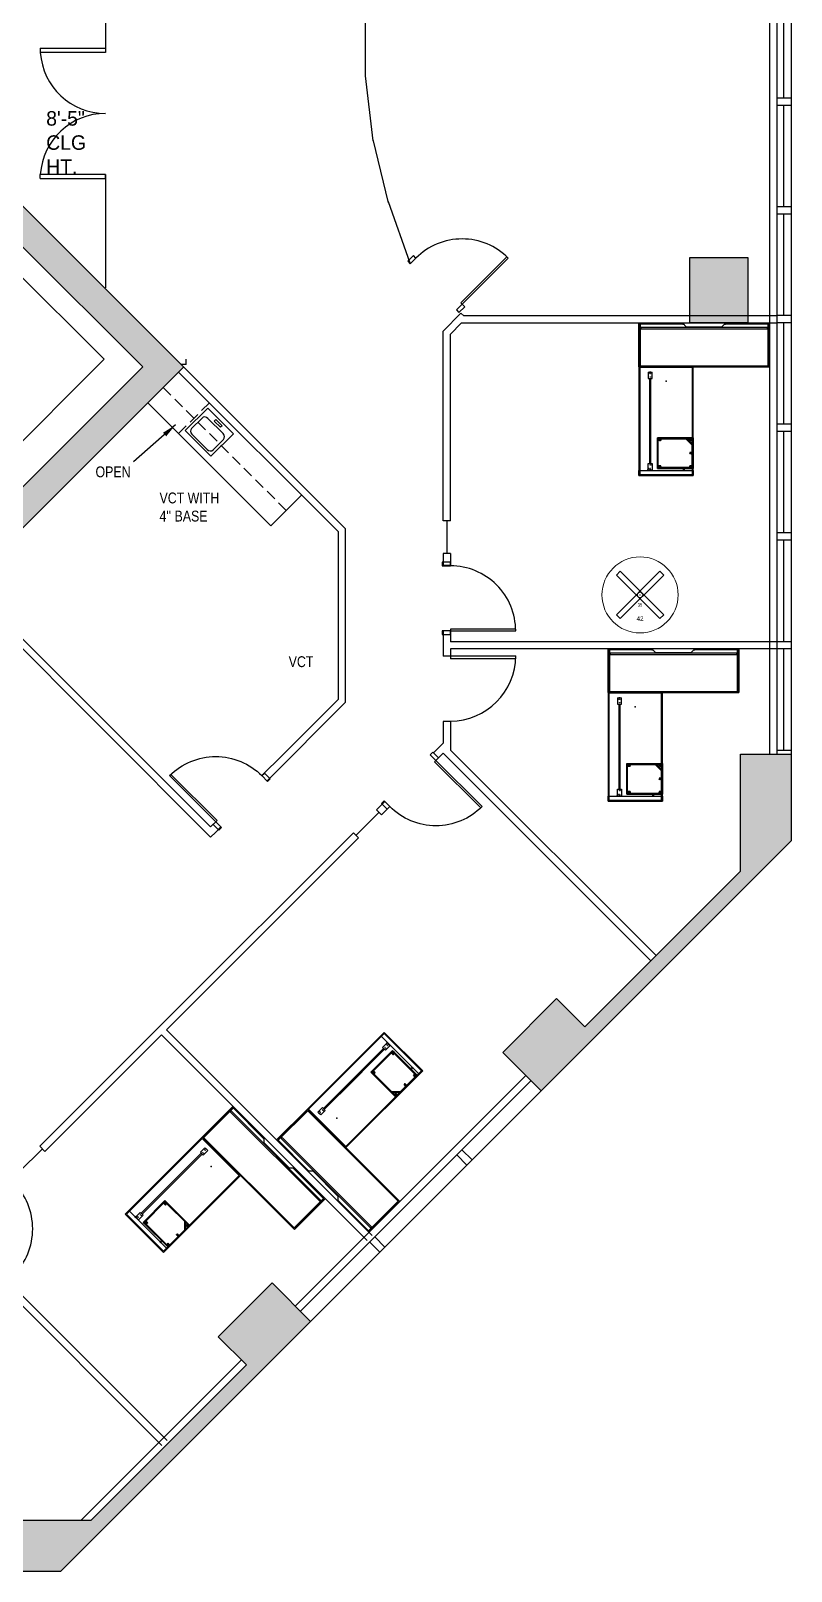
# Model space of a CAD drawing. Extents: x -899 to 851, y -1109 to 411.
# Drawn here: x 431 to 851, y -1109 to -258 of the extents above; entities that cross this region are included whole.
import ezdxf
from ezdxf.enums import TextEntityAlignment as Align

# ---------------------------------------------------------------- set-up
doc = ezdxf.new("R2010")
doc.units = 0
doc.header["$LTSCALE"] = 24
doc.header["$MEASUREMENT"] = 0
doc.linetypes.add('ACAD_ISO02W100', pattern=[15, 12, -3])
doc.linetypes.add('HIDDEN', pattern=[0.375, 0.25, -0.125])
doc.layers.get('0').update_dxf_attribs({"linetype": 'CONTINUOUS'})
for name, color, linetype in [('A-FURN', 7, 'CONTINUOUS'), ('AFUTL-P', 2, 'CONTINUOUS'), ('AFUTL-P-TD', 2, 'CONTINUOUS'), ('AFUWS-P', 1, 'CONTINUOUS'), ('AFUWS-P-TD', 1, 'CONTINUOUS'), ('ARDOOR', 2, 'CONTINUOUS'), ('ARWALL', 7, 'CONTINUOUS'), ('ARWALLTEX', 92, 'CONTINUOUS'), ('ARWINDOW', 2, 'CONTINUOUS'), ('AT2', 7, 'CONTINUOUS'), ('COLUMN', 92, 'CONTINUOUS'), ('DEMONOTES', 3, 'CONTINUOUS'), ('FINNOTE', 1, 'CONTINUOUS'), ('LIGHT', 2, 'CONTINUOUS'), ('SOFFIT', 8, 'HIDDEN')]:
    doc.layers.add(name, color=color, linetype=linetype)
doc.styles.add('ARCH', font='acp.shx')
doc.styles.get("Standard").update_dxf_attribs({"font": 'acp.shx'})
doc.dimstyles.get("Standard").update_dxf_attribs({"dimtxt": 8, "dimasz": 8, "dimexe": 8, "dimexo": 4, "dimgap": 0, "dimtad": 0, "dimdec": 5, "dimzin": 3, "dimdsep": 46, "dimlunit": 4, "dimtxsty": 'ARCH', "dimcen": 0, "dimdle": 0.5, "dimaunit": 1, "dimadec": 0, "dimazin": 0, "dimtfac": 1, "dimtdec": 5, "dimtmove": 2, "dimatfit": 3, "dimfxl": 1, "dimtvp": 0.75, "dimtolj": 1, "dimtzin": 3, "dimarcsym": 0})

# ---------------------------------------------------------------- blocks, each defined once
blk = doc.blocks.new('36LHD')
at = {"linetype": 'Continuous'}
blk.add_lwpolyline([(-36, 0, -0.414214), (0, 36)], format="xyb", dxfattribs=at)
for points in [[(4.5, 36), (0, 36), (0, 37.999992), (4.5, 37.999992)], [(0, 0), (-36, 0), (-36, 0.999996), (0, 0.999996)], [(4.5, -1.999992), (0, -1.999992), (0, 0), (4.5, 0)]]:
    blk.add_lwpolyline(points, close=True, dxfattribs=at)
blk = doc.blocks.new('72DBL')
for p, q in [((0, 0), (2.33, 0)), ((0, -36), (0, 0)), ((2.33, 0), (2.33, -36)), ((69.67, 0), (69.67, -36)), ((72, 0), (69.67, 0)), ((72, -36), (72, 0)), ((0, -36), (2.33, -36)), ((72, -36), (69.67, -36))]:
    blk.add_line(p, q)
for centre, start, end in [((0, 0), 273.71621, 0), ((72, 0), 180, 266.28379)]:
    blk.add_arc(centre, 36, start, end)
blk = doc.blocks.new('36RHD')
for p, q in [((35.96, 1.75), (0, 1.75)), ((0, 0), (0, 1.75)), ((0, 0), (36, 0))]:
    blk.add_line(p, q)
at = {"extrusion": (0, 0, -1)}
blk.add_ellipse((0, 0), major_axis=(-25.46, 25.46), ratio=1, start_param=0.785398, end_param=2.356194, dxfattribs=at)
blk = doc.blocks.new('AC141')
for p, q in [((0, 0.5), (1, 0.5)), ((0, -0.5), (0, 0.5)), ((1, 0.5), (1, -0.5)), ((0.075, 0.123), (0.145, 0.123)), ((0.075, -0.123), (0.075, 0.123)), ((0.145, 0.123), (0.145, -0.123)), ((0.227, -0.298), (0.227, 0.298)), ((0.347, 0.418), (0.81, 0.418)), ((0.93, 0.298), (0.93, -0.298)), ((0.145, -0.123), (0.075, -0.123)), ((0.81, -0.418), (0.347, -0.418)), ((1, -0.5), (0, -0.5))]:
    blk.add_line(p, q)
for centre, start, end in [((0.347, 0.298), 90, 180), ((0.81, 0.298), 360, 90), ((0.347, -0.298), 180, 270), ((0.81, -0.298), 270, 360)]:
    blk.add_arc(centre, 0.12, start, end)
blk = doc.blocks.new('P_RD42')
at = {"layer": 'AFUTL-P', "color": 30, "linetype": 'Continuous', "lineweight": 0}
blk.add_circle((0, 0), 21, dxfattribs=at)
blk.add_point((0, 0), dxfattribs=at)
at = {"layer": 'AFUTL-P-TD', "linetype": 'Continuous', "lineweight": 0, "flags": 1}
for tag in ['CAPPN', 'CAPMG', 'CAPMC', 'CAPQT', 'CAPDH', 'CAPGC']:
    blk.add_attdef(tag, (0, 0), '', height=0.001, dxfattribs=at)
at = {"layer": 'AFUTL-P-TD', "linetype": 'Continuous', "lineweight": 0}
blk.add_attdef('CAPTG', text='', height=2.5, dxfattribs=at).set_placement((0, -15.06), align=Align.BOTTOM_CENTER)
blk = doc.blocks.new('P_XL35')
at = {"layer": 'AFUWS-P', "color": 30, "linetype": 'Continuous', "lineweight": 0}
for p, q in [((-10.96, 13.08), (-13.08, 10.96)), ((10.96, 13.08), (-13.08, -10.96)), ((-13.08, 10.96), (10.96, -13.08)), ((13.08, -10.96), (-10.96, 13.08)), ((-10.96, -13.08), (13.08, 10.96)), ((13.08, 10.96), (10.96, 13.08)), ((-13.08, -10.96), (-10.96, -13.08)), ((10.96, -13.08), (13.08, -10.96))]:
    blk.add_line(p, q, dxfattribs=at)
blk.add_circle((0, 0), 1.5, dxfattribs=at)
blk.add_point((0, 0), dxfattribs=at)
at = {"layer": 'AFUWS-P-TD', "linetype": 'Continuous', "lineweight": 0, "width": 0.666667, "flags": 1}
blk.add_attdef('CAPPN', (0, 0), '', height=0.001, dxfattribs=at)
at = {"layer": 'AFUWS-P-TD', "linetype": 'Continuous', "lineweight": 0, "flags": 1}
for tag in ['CAPMG', 'CAPMC', 'CAPQT', 'CAPDH', 'CAPGC']:
    blk.add_attdef(tag, (0, 0), '', height=0.001, dxfattribs=at)
at = {"layer": 'AFUWS-P-TD', "linetype": 'Continuous', "lineweight": 0, "width": 0.666667}
blk.add_attdef('CAPTG', text='', height=2, dxfattribs=at).set_placement((0, -7.08), align=Align.BOTTOM_CENTER)
blk = doc.blocks.new('safgsdgfh')
at = {"layer": 'A-FURN', "linetype": 'Continuous', "lineweight": 0}
for name, values in [('P_RD42', {'CAPTG': '42'}), ('P_XL35', {'CAPTG': '35'})]:
    blk.add_blockref(name, (700.6, -454.01), dxfattribs=at).add_auto_attribs(values)
blk = doc.blocks.new('TW4001EG2472SQZ')
for p, q in [((0.6142, 0), (0.665, -0.0508)), ((1.165, -0.0508), (1.2158, 0)), ((0.6142, -0.012), (0.6262, -0.012)), ((0.665, -0.0508), (1.165, -0.0508)), ((1.2038, -0.012), (1.2158, -0.012))]:
    blk.add_line(p, q)
for points in [[(0.6142, 0), (0, 0), (0, -0.61), (1.83, -0.61), (1.83, 0), (1.2158, 0)], [(0.6142, -0.012), (0.012, -0.012), (0.012, -0.598), (1.818, -0.598), (1.818, -0.012), (1.2158, -0.012)]]:
    blk.add_lwpolyline(points)
blk = doc.blocks.new('TW40103060SQZ')
blk.add_line((0.208, 0), (0, 0))
at = {"color": 5}
for p, q in [((0.001, -1.523), (0.001, -1.455)), ((0.001, -1.455), (0.761, -1.455)), ((0.761, -1.455), (0.761, -1.523)), ((0.761, -1.523), (0.001, -1.523))]:
    blk.add_line(p, q, dxfattribs=at)
at = {"color": 1, "linetype": 'ACAD_ISO02W100'}
for p, q in [((0.118, -1.447), (0.147, -1.447)), ((0.132, -1.462), (0.132, -1.433)), ((0.644, -1.447), (0.615, -1.447)), ((0.63, -1.462), (0.63, -1.433))]:
    blk.add_line(p, q, dxfattribs=at)
for points in [[(0, 0), (0, -1.524), (0.762, -1.524), (0.762, 0)], [(0.012, -0.012), (0.012, -1.512), (0.75, -1.512), (0.75, -0.012)]]:
    blk.add_lwpolyline(points, close=True)
at = {"color": 1}
blk.add_point((0.381, -0.202), dxfattribs=at)
blk = doc.blocks.new('TW80062824Z')
for p, q in [((0, 0), (0.019, 0)), ((0, -0.61), (0, 0)), ((0.019, 0), (0.019, -0.61)), ((0.019, -0.61), (0, -0.61))]:
    blk.add_line(p, q)
blk = doc.blocks.new('TW70032017SQZ')
h = blk.add_hatch()
h.set_pattern_fill('ANSI31', color=256, scale=0.0005, style=0)
h.set_pattern_definition([(45, (66.7572857, -621.4514568), (-0.001122532015, 0.001122532015), [])])
h.paths.add_polyline_path([(0.027, -0.011), (0.021, -0.011), (0.021, -0.049), (0.027, -0.049)])
h.paths.add_polyline_path([(0.039, -0.011), (0.033, -0.011), (0.033, -0.049), (0.039, -0.049)])
h = blk.add_hatch()
h.set_pattern_fill('ANSI31', color=256, scale=0.0005, style=0)
h.set_pattern_definition([(45, (67.1272857, -621.4514568), (-0.001122532015, 0.001122532015), [])])
h.paths.add_polyline_path([(0.397, -0.011), (0.391, -0.011), (0.391, -0.049), (0.397, -0.049)])
h.paths.add_polyline_path([(0.409, -0.011), (0.403, -0.011), (0.403, -0.049), (0.409, -0.049)])
h = blk.add_hatch()
h.set_pattern_fill('ANSI31', color=256, scale=0.0005, style=0)
h.set_pattern_definition([(45, (66.7572857, -621.8924568), (-0.001122532015, 0.001122532015), [])])
h.paths.add_polyline_path([(0.027, -0.452), (0.021, -0.452), (0.021, -0.49), (0.027, -0.49)])
h.paths.add_polyline_path([(0.039, -0.452), (0.033, -0.452), (0.033, -0.49), (0.039, -0.49)])
h = blk.add_hatch()
h.set_pattern_fill('ANSI31', color=256, scale=0.0005, style=0)
h.set_pattern_definition([(45, (66.9422857, -621.8924568), (-0.001122532015, 0.001122532015), [])])
h.paths.add_polyline_path([(0.206, -0.49), (0.212, -0.49), (0.212, -0.452), (0.206, -0.452)])
h.paths.add_polyline_path([(0.224, -0.452), (0.218, -0.452), (0.218, -0.49), (0.224, -0.49)])
h = blk.add_hatch()
h.set_pattern_fill('ANSI31', color=256, scale=0.0005, style=0)
h.set_pattern_definition([(45, (67.1272857, -621.8924568), (-0.001122532015, 0.001122532015), [])])
h.paths.add_polyline_path([(0.397, -0.452), (0.391, -0.452), (0.391, -0.49), (0.397, -0.49)])
h.paths.add_polyline_path([(0.409, -0.452), (0.403, -0.452), (0.403, -0.49), (0.409, -0.49)])
h = blk.add_hatch()
h.set_pattern_fill('ANSI31', color=256, scale=0.0005, style=0)
h.set_pattern_definition([(45, (68.6745147, -621.4636936), (-0.001122532015, 0.001122532015), [])])
h.paths.add_polyline_path([(0.401, -0.5), (0.409, -0.5), (0.409, -0.49), (0.401, -0.49)])
for p, q in [((0.012, -0.012), (0, 0)), ((0, 0), (0.03, 0)), ((0, 0), (0, -0.03)), ((0.418, -0.012), (0.43, 0)), ((0.021, -0.03), (0.021, -0.027)), ((0.021, -0.03), (0.021, -0.033)), ((0.027, -0.027), (0.033, -0.027)), ((0.027, -0.033), (0.033, -0.033)), ((0.391, -0.03), (0.391, -0.027)), ((0.391, -0.03), (0.391, -0.033)), ((0.397, -0.027), (0.403, -0.027)), ((0.397, -0.033), (0.403, -0.033)), ((0.418, -0.396), (0.328, -0.486)), ((0.348, -0.486), (0.418, -0.416)), ((0.012, -0.489), (0, -0.501)), ((0.002, -0.486), (0.428, -0.486)), ((0.021, -0.471), (0.021, -0.468)), ((0.021, -0.471), (0.021, -0.474)), ((0.027, -0.468), (0.033, -0.468)), ((0.027, -0.474), (0.033, -0.474)), ((0.206, -0.471), (0.206, -0.468)), ((0.206, -0.471), (0.206, -0.474)), ((0.212, -0.468), (0.218, -0.468)), ((0.212, -0.474), (0.218, -0.474)), ((0.391, -0.471), (0.391, -0.468)), ((0.391, -0.471), (0.391, -0.474)), ((0.397, -0.468), (0.403, -0.468)), ((0.397, -0.474), (0.403, -0.474)), ((0.401, -0.49), (0.409, -0.49)), ((0.401, -0.5), (0.401, -0.49)), ((0.409, -0.5), (0.401, -0.5)), ((0.409, -0.49), (0.409, -0.5)), ((0.418, -0.489), (0.43, -0.501)), ((0.428, -0.499), (0.428, -0.486))]:
    blk.add_line(p, q)
for points in [[(0, 0), (0.43, 0), (0.43, -0.501), (0, -0.501)], [(0.012, -0.012), (0.418, -0.012), (0.418, -0.489), (0.012, -0.489)], [(0.021, -0.011), (0.027, -0.011), (0.027, -0.049), (0.021, -0.049)], [(0.039, -0.011), (0.033, -0.011), (0.033, -0.049), (0.039, -0.049)], [(0.391, -0.011), (0.397, -0.011), (0.397, -0.049), (0.391, -0.049)], [(0.409, -0.011), (0.403, -0.011), (0.403, -0.049), (0.409, -0.049)], [(0.021, -0.452), (0.027, -0.452), (0.027, -0.49), (0.021, -0.49)], [(0.039, -0.452), (0.033, -0.452), (0.033, -0.49), (0.039, -0.49)], [(0.206, -0.452), (0.212, -0.452), (0.212, -0.49), (0.206, -0.49)], [(0.224, -0.452), (0.218, -0.452), (0.218, -0.49), (0.224, -0.49)], [(0.391, -0.452), (0.397, -0.452), (0.397, -0.49), (0.391, -0.49)], [(0.409, -0.452), (0.403, -0.452), (0.403, -0.49), (0.409, -0.49)]]:
    blk.add_lwpolyline(points, close=True)
blk.add_lwpolyline([(0.002, 0), (0.002, -0.499), (0.428, -0.499), (0.428, 0)])
for p in [(0.03, -0.03), (0.4, -0.03), (0.03, -0.471), (0.215, -0.471), (0.4, -0.471)]:
    blk.add_point(p)
blk = doc.blocks.new('TW80011654Z')
for p, q in [((0, 0), (0, -0.056)), ((0, 0), (0.09, 0)), ((0.09, 0), (0.09, -0.056)), ((1.372, 0), (1.282, 0)), ((1.282, 0), (1.282, -0.056)), ((1.372, 0), (1.372, -0.056)), ((0, -0.037), (0, -0.018)), ((0, -0.018), (0, -0.037)), ((0.09, -0.056), (0, -0.056)), ((1.282, -0.018), (0.09, -0.018)), ((0.977, -0.018), (0.09, -0.018)), ((0.09, -0.037), (1.282, -0.037)), ((0.09, -0.037), (0.977, -0.037)), ((1.282, -0.056), (1.372, -0.056)), ((1.372, -0.037), (1.372, -0.018)), ((1.372, -0.037), (1.372, -0.018)), ((1.372, -0.018), (1.372, -0.037))]:
    blk.add_line(p, q)
for centre in [(0.021, -0.009), (0.021, -0.028), (0.069, -0.028), (0.069, -0.046), (1.303, -0.028), (1.303, -0.046), (1.351, -0.009), (1.351, -0.028)]:
    blk.add_circle(centre, 0.0025)
blk = doc.blocks.new('TW80051370Z')
for p, q in [((1.802, 0), (0.028, 0)), ((0.028, 0), (0.028, -0.019)), ((0.028, -0.019), (1.802, -0.019)), ((1.802, -0.019), (1.802, 0))]:
    blk.add_line(p, q)
blk = doc.blocks.new('A$C2F6021D5')
at = {"layer": 'AT2', "xscale": -39.3700787401575, "yscale": 39.3700787401575, "zscale": 39.3700787401575}
for name, p, rotation in [('TW4001EG2472SQZ', (0, 72.05), 90), ('TW80062824Z', (0, 72.05), 90), ('TW80051370Z', (2.36, 72.05), 90), ('TW40103060SQZ', (24.02, 72.05), 90), ('TW80062824Z', (24.02, 0), 270)]:
    blk.add_blockref(name, p, dxfattribs=dict(at, rotation=rotation))
for name, p in [('TW80011654Z', (81, 66.84)), ('TW70032017SQZ', (80.17, 61.77))]:
    blk.add_blockref(name, p, dxfattribs=at)
blk = doc.blocks.new('A$C7CDB2EFE')
at = {"layer": 'AT2', "xscale": 39.3700787401575, "yscale": 39.3700787401575, "zscale": 39.3700787401575}
for name, p, rotation in [('TW40103060SQZ', (60, 72.05), 270), ('TW4001EG2472SQZ', (84.02, 72.05), 270), ('TW80062824Z', (84.02, 72.05), 270), ('TW80051370Z', (81.66, 72.05), 270), ('TW80062824Z', (60, 0), 90)]:
    blk.add_blockref(name, p, dxfattribs=dict(at, rotation=rotation))
for name, p in [('TW80011654Z', (3.01, 66.84)), ('TW70032017SQZ', (3.84, 61.77))]:
    blk.add_blockref(name, p, dxfattribs=at)

msp = doc.modelspace()

# ---------------------------------------------------------------- linework, layer by layer
at = {"layer": 'ARWALL'}
for p, q in [((376.27, -304.53), (604.74, -533)), ((668.55, -414.17), (658.74, -423.98)), ((668.55, -414.17), (670.06, -415.67)), ((842.74, -415.67), (670.06, -415.67)), ((658.74, -528.79), (658.74, -423.98)), ((668.71, -419.67), (662.74, -425.64)), ((842.74, -419.67), (668.71, -419.67)), ((662.74, -528.79), (662.74, -425.64)), ((515.57, -443.83), (186.06, -773.34)), ((512.74, -446.66), (600.74, -534.66)), ((600.74, -534.66), (600.74, -627.36)), ((604.74, -533), (604.74, -629.02)), ((658.74, -546.79), (658.74, -553.46)), ((662.74, -546.79), (662.74, -553.46)), ((662.74, -553.46), (658.74, -553.46)), ((393.24, -566.16), (530.42, -703.34)), ((396.07, -563.33), (530.42, -697.68)), ((658.74, -589.46), (658.74, -603.46)), ((662.74, -589.46), (658.74, -589.46)), ((662.74, -589.46), (662.74, -595.46)), ((662.74, -603.46), (658.74, -603.46)), ((842.74, -595.46), (662.74, -595.46)), ((842.74, -599.46), (662.74, -599.46)), ((662.74, -599.46), (662.74, -603.46)), ((561.53, -672.23), (604.74, -629.02)), ((570.02, -658.09), (600.74, -627.36)), ((662.74, -639.46), (658.74, -639.46)), ((658.74, -639.46), (658.74, -651.39)), ((662.74, -639.46), (662.74, -655.28)), ((653.32, -656.81), (658.74, -651.39)), ((558.71, -669.4), (570.02, -658.09)), ((653.32, -656.81), (656.15, -659.63)), ((656.15, -659.63), (658.8, -656.99)), ((773.35, -771.54), (658.8, -656.99)), ((776.18, -768.71), (662.74, -655.28)), ((822.74, -657.46), (850.74, -657.46)), ((822.74, -722.15), (822.74, -657.46)), ((850.74, -657.46), (850.74, -705.46)), ((621.9, -688.23), (626.45, -683.68)), ((621.9, -688.23), (624.73, -691.06)), ((624.73, -691.06), (629.28, -686.5)), ((530.42, -697.68), (533.96, -694.15)), ((506.06, -804.07), (609.17, -700.96)), ((506.06, -809.72), (612, -703.79)), ((530.42, -703.34), (533.25, -700.51)), ((533.25, -700.51), (536.08, -697.68)), ((609.17, -700.96), (612, -703.79)), ((712.86, -843.35), (850.74, -705.46)), ((822.74, -722.15), (736.9, -807.99)), ((721.34, -792.44), (691.64, -822.13)), ((721.34, -792.44), (736.9, -807.99)), ((436.16, -873.97), (506.06, -804.07)), ((438.99, -876.8), (503.23, -812.55)), ((616.73, -926.05), (503.23, -812.55)), ((619.56, -923.22), (506.06, -809.72)), ((691.64, -822.13), (712.86, -843.35)), ((436.16, -873.97), (438.99, -876.8)), ((503.59, -1039.19), (390.1, -925.69)), ((506.42, -1036.36), (392.93, -922.86)), ((564.36, -949.41), (534.66, -979.11)), ((585.58, -970.63), (564.36, -949.41)), ((447.69, -1108.51), (585.58, -970.63)), ((550.22, -994.67), (534.66, -979.11)), ((550.22, -994.67), (464.38, -1080.51)), ((464.38, -1080.51), (399.69, -1080.51)), ((399.69, -1108.51), (447.69, -1108.51))]:
    msp.add_line(p, q, dxfattribs=at)
msp.add_lwpolyline([(492.95, -443.83), (425.06, -375.95), (350.82, -450.2), (418.7, -518.08)], close=True, dxfattribs=at)
at = {"layer": 'ARWALLTEX'}
for points in [[(492.95, -443.83), (515.57, -443.83), (370.62, -321.5), (381.93, -310.19)], [(186.06, -773.34), (515.57, -443.83), (183.23, -753.54), (492.95, -443.83)], [(822.74, -657.46), (822.74, -722.15), (850.74, -657.46), (850.74, -705.46)], [(736.9, -807.99), (742.55, -813.65), (822.74, -722.15), (850.74, -705.46)], [(721.34, -792.44), (742.55, -813.65), (691.64, -822.13), (712.86, -843.35)], [(534.66, -979.11), (555.88, -1000.33), (564.36, -949.41), (585.58, -970.63)], [(550.22, -994.67), (555.88, -1000.33), (464.38, -1080.51), (447.69, -1108.51)], [(399.69, -1080.51), (464.38, -1080.51), (399.69, -1108.51), (447.69, -1108.51)]]:
    msp.add_solid(points, dxfattribs=at)
at = {"layer": 'ARWINDOW'}
for p, q in [((838.74, 380.54), (838.74, -657.46)), ((842.74, 362.54), (842.74, -657.46)), ((850.74, 362.54), (850.74, -657.46)), ((472.38, -204.54), (472.38, -270.21)), ((846.74, -295.46), (846.74, -239.46)), ((615.77, -247.2), (615.77, -283.2)), ((615.77, -283.2), (619.94, -318.96)), ((850.74, -295.46), (842.74, -295.46)), ((850.74, -299.46), (842.74, -299.46)), ((846.74, -355.46), (846.74, -299.46)), ((619.85, -318.24), (628.47, -353.2)), ((472.38, -337.54), (472.38, -400.19)), ((628.31, -352.49), (640.36, -386.41)), ((850.74, -355.46), (842.74, -355.46)), ((850.74, -359.46), (842.74, -359.46)), ((846.74, -415.46), (846.74, -359.46)), ((640.04, -385.66), (640.32, -386.43)), ((850.74, -415.46), (842.74, -415.46)), ((850.74, -419.46), (842.74, -419.46)), ((846.74, -475.46), (846.74, -419.46)), ((850.74, -475.46), (842.74, -475.46)), ((850.74, -479.46), (842.74, -479.46)), ((846.74, -535.46), (846.74, -479.46)), ((662.74, -528.79), (658.74, -528.79)), ((660.74, -528.79), (660.74, -546.79)), ((850.74, -535.46), (842.74, -535.46)), ((850.74, -539.46), (842.74, -539.46)), ((846.74, -595.46), (846.74, -539.46)), ((662.74, -546.79), (658.74, -546.79)), ((850.74, -595.46), (842.74, -595.46)), ((850.74, -599.46), (842.74, -599.46)), ((846.74, -655.46), (846.74, -599.46)), ((850.74, -655.46), (842.74, -655.46)), ((623.31, -689.65), (610.58, -702.37)), ((577.09, -962.14), (704.37, -834.86)), ((579.92, -964.97), (707.2, -837.69)), ((585.58, -970.63), (712.86, -843.35)), ((424.85, -888.11), (437.58, -875.38)), ((671.84, -884.36), (666.19, -878.7)), ((674.67, -881.53), (669.02, -875.87)), ((626.59, -929.61), (620.93, -923.96)), ((623.76, -932.44), (618.1, -926.79)), ((458.72, -1080.51), (547.39, -991.84))]:
    msp.add_line(p, q, dxfattribs=at)
at = {"layer": 'COLUMN'}
msp.add_lwpolyline([(826.74, -383.46), (826.74, -419.46), (794.74, -419.46), (794.74, -383.46)], close=True, dxfattribs=at)
msp.add_solid([(794.74, -419.46), (826.74, -419.46), (794.74, -383.46), (826.74, -383.46)], dxfattribs=at)
at = {"layer": 'LIGHT'}
for p, q in [((420.82, -388.68), (471.73, -439.59)), ((414.46, -496.87), (471.73, -439.59)), ((495.77, -463.63), (563.66, -531.51)), ((580.63, -514.54), (563.66, -531.51))]:
    msp.add_line(p, q, dxfattribs=at)
at = {"layer": 'LIGHT', "linetype": 'HIDDEN'}
for p, q in [((504.26, -455.15), (572.14, -523.03)), ((529.72, -463.63), (512.74, -480.6))]:
    msp.add_line(p, q, dxfattribs=at)
at = {"layer": 'SOFFIT'}
for points in [[(516.99, -442.42), (516.99, -439.42)], [(516.99, -442.42), (514.16, -442.42)]]:
    msp.add_lwpolyline(points, dxfattribs=at)

# ---------------------------------------------------------------- block references
for name, p, rotation in [('A$C7CDB2EFE', (838.74, -503.69), 89.99999999999999), ('A$C7CDB2EFE', (821.79, -683.48), 89.99999999999999), ('A$C2F6021D5', (617.79, -921.45), 45), ('A$C7CDB2EFE', (534.22, -962.35), 45)]:
    msp.add_blockref(name, p, dxfattribs=dict(rotation=rotation))
msp.add_blockref('safgsdgfh', (66.76, -115.64))
at = {"layer": 'ARDOOR'}
for name, p, rotation in [('72DBL', (472.38, -267.87), 270), ('36LHD', (533.25, -694.86), 315), ('36LHD', (654.74, -661.05), 135.0000000000046)]:
    msp.add_blockref(name, p, dxfattribs=dict(at, rotation=rotation))
at = {"layer": 'ARDOOR', "xscale": -1}
for name, p, rotation in [('36LHD', (669.19, -409.15), 44.99999999999536), ('36RHD', (662.74, -603.24), 180), ('36LHD', (396.25, -919.54), 315.0000000000046)]:
    msp.add_blockref(name, p, dxfattribs=dict(at, rotation=rotation))
msp.add_blockref('36LHD', (662.74, -589.54), dxfattribs=at)
at = {"layer": 'LIGHT', "xscale": 17.59999999999993, "yscale": 20, "zscale": 7.2, "rotation": 225.0000000000001}
msp.add_blockref('AC141', (535.9, -473.58, 28.8), dxfattribs=at)

# ---------------------------------------------------------------- texts
at = {"layer": 'DEMONOTES', "insert": (439.7, -302.62), "char_height": 8, "attachment_point": 1}
msp.add_mtext_dynamic_manual_height_columns('8\'-5" CLG HT.', width=20.09, gutter_width=40, heights=[0], dxfattribs=at)
at = {"layer": 'FINNOTE', "style": 'ARCH', "width": 0.85}
for s, p in [('OPEN', (466.91, -504.69)), ('VCT WITH', (502.23, -519.12)), ("4'' BASE", (502.23, -529.12)), ('VCT', (573.49, -609.49))]:
    msp.add_text(s, height=6, dxfattribs=at).set_placement(p)

# ---------------------------------------------------------------- leaders
at = {"layer": 'FINNOTE'}
msp.add_leader([(511.05, -475.81), (487.78, -496.26)], dimstyle='Standard', dxfattribs=at)

doc.saveas('drawing.dxf')
